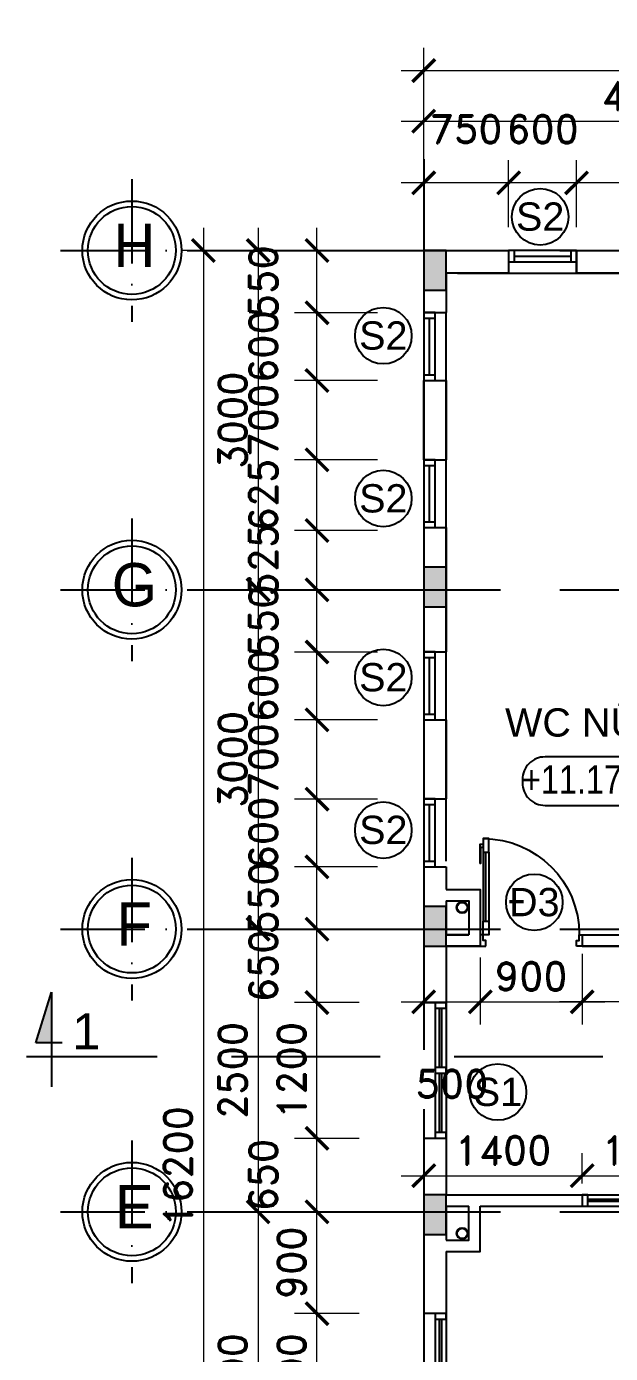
# Model space of a CAD drawing. Header units: inches. Extents: x 452443 to 881249, y 975131 to 1198310.
# Drawn here: x 733629 to 738788, y 1088184 to 1099916 of the extents above; entities that cross this region are included whole.
import ezdxf
from ezdxf.enums import TextEntityAlignment as Align

# ---------------------------------------------------------------- set-up
doc = ezdxf.new("R2010")
doc.units = ezdxf.units.IN
doc.header["$LTSCALE"] = 3.5
doc.header["$MEASUREMENT"] = 0
for name, pattern in [('ACAD_ISO10W100', [18, 12, -3, 0, -3]), ('CENTER', [2, 1.25, -0.25, 0.25, -0.25]), ('HIDDEN', [0.375, 0.25, -0.125])]:
    doc.linetypes.add(name, pattern=pattern)
for name, color, linetype in [('cot', 1, 'Continuous'), ('CUA', 4, 'Continuous'), ('DOOR-84', 84, 'Continuous'), ('hatch', 4, 'Continuous'), ('hatch vl', 4, 'Continuous'), ('HATCH47', 47, 'Continuous'), ('kich thuoc', 3, 'Continuous'), ('Net thay', 140, 'Continuous'), ('Netcat', 5, 'Continuous'), ('Netthay_126', 126, 'Continuous'), ('NOI THAT', 42, 'Continuous'), ('phong', 2, 'Continuous'), ('text', 3, 'Continuous'), ('TEXT2', 7, 'Continuous'), ('thuocdo', 3, 'Continuous'), ('Truc', 252, 'Continuous'), ('VISIONABLE-LINE126', 126, 'Continuous')]:
    doc.layers.add(name, color=color, linetype=linetype)
doc.styles.add('chu 1', font='VHELVEN0.TTF')
doc.styles.add('romand', font='romand.shx')
doc.styles.add('STYLE5', font='VAVON_.TTF')
doc.styles.add('THONG', font='VHELVCN0.TTF', dxfattribs={"height": 250})
doc.styles.add('VNI-HELVE', font='VHELVEN0.TTF')
doc.dimstyles.new('TL100', dxfattribs={"dimscale": 100, "dimtxt": 2.5, "dimasz": 2, "dimexe": 2, "dimexo": 1, "dimgap": 1, "dimtad": 1, "dimdec": 0, "dimzin": 0, "dimdsep": 46, "dimtxsty": 'romand', "dimblk": 'ARCHTICK', "dimcen": 2, "dimdle": 2, "dimclrd": 256, "dimclre": 256, "dimclrt": 7, "dimadec": 0, "dimazin": 0, "dimtfac": 0.004, "dimtdec": 0, "dimtmove": 2, "dimatfit": 3, "dimfxl": 1, "dimtolj": 1, "dimtzin": 0, "dimlwd": 20, "dimlwe": 20, "dimarcsym": 1})

# ---------------------------------------------------------------- blocks, each defined once
blk = doc.blocks.new('CS-1200')
for p, q in [((0, 100), (1200, 100)), ((0, 0), (1200, 0)), ((575, 60), (50, 60)), ((575, 40), (50, 40)), ((1150, 60), (625, 60)), ((1150, 40), (625, 40))]:
    blk.add_line(p, q)
at = {"ltscale": 5}
for points in [[(0, 0), (50, 0), (50, 100), (0, 100)], [(575, 0), (625, 0), (625, 100), (575, 100)], [(1150, 0), (1200, 0), (1200, 100), (1150, 100)]]:
    blk.add_lwpolyline(points, close=True, dxfattribs=at)
blk = doc.blocks.new('CD900')
for p, q in [((830, 75), (220, 75)), ((220, 50), (830, 50)), ((899, 25), (871, 25))]:
    blk.add_line(p, q)
for points in [[(0, 850), (50, 850), (50, 875), (100, 875), (100, 900), (0, 900)], [(0, 50), (50, 50), (50, 25), (100, 25), (100, 0), (0, 0)]]:
    blk.add_lwpolyline(points, close=True)
for points in [[(220, 25), (220, 75), (100, 75), (100, 25), (220, 25)], [(853, 25), (220, 25)], [(899, 25), (899, -3), (730, -3)], [(871, 25), (871, 2), (730, 2), (730, -3)], [(830, 25), (830, 75), (950, 75), (950, 25), (830, 25)]]:
    blk.add_lwpolyline(points)
at = {"layer": 'hatch'}
blk.add_arc((100, 25), 850, 0, 90, dxfattribs=at)
blk = doc.blocks.new('truc tron')
at = {"layer": 'DOOR-84', "linetype": 'ACAD_ISO10W100', "ltscale": 20}
for p, q in [((0, -710), (0, 710)), ((710, 0), (-710, 0))]:
    blk.add_line(p, q, dxfattribs=at)
at = {"layer": 'DOOR-84', "linetype": 'Continuous'}
blk.add_circle((0, 0), 492, dxfattribs=at)
at = {"layer": 'NOI THAT', "linetype": 'Continuous'}
blk.add_circle((0, 0), 437, dxfattribs=at)
blk = doc.blocks.new('dc')
at = {"layer": 'Netcat'}
blk.add_hatch(color=256, dxfattribs=at).paths.add_polyline_path([(828, 672), (828, 147), (989, 147)])
for p, q in [((828, 672), (828, -310)), ((989, 147), (828, 672)), ((717, 147), (989, 147)), ((0, 0), (1087, 0))]:
    blk.add_line(p, q, dxfattribs=at)
at = {"style": 'VNI-HELVE', "flags": 4}
blk.add_attdef('E', text='', height=375, dxfattribs=at).set_placement((482, 272), align=Align.MIDDLE_CENTER)
blk = doc.blocks.new('_ArchTick')
at = {"color": 0, "linetype": 'ByBlock', "const_width": 0.15}
blk.add_lwpolyline([(-0.5, -0.5), (0.5, 0.5)], dxfattribs=at)
blk = doc.blocks.new('*D2984')
at = {"layer": 'DEFPOINTS', "color": 0}
for p in [(736553, 1097936), (735675, 1094936), (736553, 1094936)]:
    blk.add_point(p, dxfattribs=at)
at = {"layer": 'thuocdo', "lineweight": 20}
for p, q in [((735675, 1098136), (735675, 1094736)), ((736453, 1097936), (735475, 1097936)), ((736453, 1094936), (735475, 1094936))]:
    blk.add_line(p, q, dxfattribs=at)
at = {"layer": 'thuocdo', "lineweight": 20, "xscale": 200, "yscale": 200, "zscale": 200}
for p, rotation in [((735675, 1097936), 90), ((735675, 1094936), 270)]:
    blk.add_blockref('_ArchTick', p, dxfattribs=dict(at, rotation=rotation))
at = {"layer": 'thuocdo', "color": 7, "insert": (735450, 1096436), "char_height": 250, "attachment_point": 5, "rotation": 90, "style": 'romand'}
blk.add_mtext('\\A1;3000', dxfattribs=at)
blk = doc.blocks.new('*D2985')
at = {"layer": 'DEFPOINTS', "color": 0}
for p in [(736553, 1094936), (735675, 1091936), (735980, 1091936)]:
    blk.add_point(p, dxfattribs=at)
at = {"layer": 'thuocdo', "lineweight": 20}
for p, q in [((735675, 1095136), (735675, 1091736)), ((736453, 1094936), (735475, 1094936)), ((735880, 1091936), (735475, 1091936))]:
    blk.add_line(p, q, dxfattribs=at)
at = {"layer": 'thuocdo', "lineweight": 20, "xscale": 200, "yscale": 200, "zscale": 200}
for p, rotation in [((735675, 1094936), 90), ((735675, 1091936), 270)]:
    blk.add_blockref('_ArchTick', p, dxfattribs=dict(at, rotation=rotation))
at = {"layer": 'thuocdo', "color": 7, "insert": (735450, 1093436), "char_height": 250, "attachment_point": 5, "rotation": 90, "style": 'romand'}
blk.add_mtext('\\A1;3000', dxfattribs=at)
blk = doc.blocks.new('*D2986')
at = {"layer": 'DEFPOINTS', "color": 0}
for p in [(735980, 1091936), (735675, 1089436), (735980, 1089436)]:
    blk.add_point(p, dxfattribs=at)
at = {"layer": 'thuocdo', "lineweight": 20}
for p, q in [((735675, 1092136), (735675, 1089236)), ((735880, 1091936), (735475, 1091936)), ((735880, 1089436), (735475, 1089436))]:
    blk.add_line(p, q, dxfattribs=at)
at = {"layer": 'thuocdo', "lineweight": 20, "xscale": 200, "yscale": 200, "zscale": 200}
for p, rotation in [((735675, 1091936), 90), ((735675, 1089436), 270)]:
    blk.add_blockref('_ArchTick', p, dxfattribs=dict(at, rotation=rotation))
at = {"layer": 'thuocdo', "color": 7, "insert": (735450, 1090686), "char_height": 250, "attachment_point": 5, "rotation": 90, "style": 'romand'}
blk.add_mtext('\\A1;2500', dxfattribs=at)
blk = doc.blocks.new('*D2987')
at = {"layer": 'DEFPOINTS', "color": 0}
for p in [(735980, 1089436), (735675, 1086436), (736620, 1086436)]:
    blk.add_point(p, dxfattribs=at)
at = {"layer": 'thuocdo', "lineweight": 20}
for p, q in [((735675, 1089636), (735675, 1086236)), ((735880, 1089436), (735475, 1089436)), ((736520, 1086436), (735475, 1086436))]:
    blk.add_line(p, q, dxfattribs=at)
at = {"layer": 'thuocdo', "lineweight": 20, "xscale": 200, "yscale": 200, "zscale": 200}
for p, rotation in [((735675, 1089436), 90), ((735675, 1086436), 270)]:
    blk.add_blockref('_ArchTick', p, dxfattribs=dict(at, rotation=rotation))
at = {"layer": 'thuocdo', "color": 7, "insert": (735450, 1087936), "char_height": 250, "attachment_point": 5, "rotation": 90, "style": 'romand'}
blk.add_mtext('\\A1;3000', dxfattribs=at)
blk = doc.blocks.new('*D2990')
at = {"layer": 'DEFPOINTS', "color": 0}
for p in [(736988, 1097936), (735191, 1081736), (748788, 1081736)]:
    blk.add_point(p, dxfattribs=at)
at = {"layer": 'thuocdo', "lineweight": 20}
for p, q in [((735191, 1098136), (735191, 1081536)), ((736888, 1097936), (734991, 1097936)), ((748688, 1081736), (734991, 1081736))]:
    blk.add_line(p, q, dxfattribs=at)
at = {"layer": 'thuocdo', "lineweight": 20, "xscale": 200, "yscale": 200, "zscale": 200}
for p, rotation in [((735191, 1097936), 90), ((735191, 1081736), 270)]:
    blk.add_blockref('_ArchTick', p, dxfattribs=dict(at, rotation=rotation))
at = {"layer": 'thuocdo', "color": 7, "insert": (734966, 1089836), "char_height": 250, "attachment_point": 5, "rotation": 90, "style": 'romand'}
blk.add_mtext('\\A1;16200', dxfattribs=at)
blk = doc.blocks.new('*D2992')
at = {"layer": 'DEFPOINTS', "color": 0}
for p in [(765638, 1099527), (737138, 1098380), (765638, 1098380)]:
    blk.add_point(p, dxfattribs=at)
at = {"layer": 'thuocdo', "lineweight": 20}
for p, q in [((737138, 1098480), (737138, 1099727)), ((765638, 1098480), (765638, 1099727)), ((736938, 1099527), (765838, 1099527))]:
    blk.add_line(p, q, dxfattribs=at)
at = {"layer": 'thuocdo', "lineweight": 20, "xscale": 200, "yscale": 200, "zscale": 200, "rotation": 180}
blk.add_blockref('_ArchTick', (737138, 1099527), dxfattribs=at)
at = {"layer": 'thuocdo', "lineweight": 20, "xscale": 200, "yscale": 200, "zscale": 200}
blk.add_blockref('_ArchTick', (765638, 1099527), dxfattribs=at)
at = {"layer": 'thuocdo', "color": 7, "insert": (751388, 1099752), "char_height": 250, "attachment_point": 5, "style": 'romand'}
blk.add_mtext('\\A1;28500', dxfattribs=at)
blk = doc.blocks.new('*D2993')
at = {"layer": 'DEFPOINTS', "color": 0}
for p in [(741138, 1099080), (737138, 1097827), (741138, 1097827)]:
    blk.add_point(p, dxfattribs=at)
at = {"layer": 'thuocdo', "lineweight": 20}
for p, q in [((737138, 1097927), (737138, 1099280)), ((741138, 1097927), (741138, 1099280)), ((736938, 1099080), (741338, 1099080))]:
    blk.add_line(p, q, dxfattribs=at)
at = {"layer": 'thuocdo', "lineweight": 20, "xscale": 200, "yscale": 200, "zscale": 200, "rotation": 180}
blk.add_blockref('_ArchTick', (737138, 1099080), dxfattribs=at)
at = {"layer": 'thuocdo', "lineweight": 20, "xscale": 200, "yscale": 200, "zscale": 200}
blk.add_blockref('_ArchTick', (741138, 1099080), dxfattribs=at)
at = {"layer": 'thuocdo', "color": 7, "insert": (739138, 1099305), "char_height": 250, "attachment_point": 5, "style": 'romand'}
blk.add_mtext('\\A1;4000', dxfattribs=at)
blk = doc.blocks.new('*D3035')
at = {"layer": 'DEFPOINTS', "color": 0}
for p in [(736195, 1088536), (736667, 1088536), (736717, 1087336)]:
    blk.add_point(p, dxfattribs=at)
at = {"layer": 'thuocdo', "lineweight": 20}
for p, q in [((736195, 1087136), (736195, 1088736)), ((736567, 1088536), (735995, 1088536)), ((736617, 1087336), (735995, 1087336))]:
    blk.add_line(p, q, dxfattribs=at)
at = {"layer": 'thuocdo', "lineweight": 20, "xscale": 200, "yscale": 200, "zscale": 200}
for p, rotation in [((736195, 1088536), 90), ((736195, 1087336), 270)]:
    blk.add_blockref('_ArchTick', p, dxfattribs=dict(at, rotation=rotation))
at = {"layer": 'thuocdo', "color": 7, "insert": (735970, 1087936), "char_height": 250, "attachment_point": 5, "rotation": 90, "style": 'romand'}
blk.add_mtext('\\A1;1200', dxfattribs=at)
blk = doc.blocks.new('*D3036')
at = {"layer": 'DEFPOINTS', "color": 0}
for p in [(736195, 1089436), (736667, 1089436), (736667, 1088536)]:
    blk.add_point(p, dxfattribs=at)
at = {"layer": 'thuocdo', "lineweight": 20}
for p, q in [((736195, 1088336), (736195, 1089636)), ((736567, 1089436), (735995, 1089436)), ((736567, 1088536), (735995, 1088536))]:
    blk.add_line(p, q, dxfattribs=at)
at = {"layer": 'thuocdo', "lineweight": 20, "xscale": 200, "yscale": 200, "zscale": 200}
for p, rotation in [((736195, 1089436), 90), ((736195, 1088536), 270)]:
    blk.add_blockref('_ArchTick', p, dxfattribs=dict(at, rotation=rotation))
at = {"layer": 'thuocdo', "color": 7, "insert": (735970, 1088986), "char_height": 250, "attachment_point": 5, "rotation": 90, "style": 'romand'}
blk.add_mtext('\\A1;900', dxfattribs=at)
blk = doc.blocks.new('*D3037')
at = {"layer": 'DEFPOINTS', "color": 0}
for p in [(736195, 1090086), (736667, 1090086), (736667, 1089436)]:
    blk.add_point(p, dxfattribs=at)
at = {"layer": 'thuocdo', "lineweight": 20}
for p, q in [((736195, 1089236), (736195, 1090286)), ((736567, 1090086), (735995, 1090086)), ((736567, 1089436), (735995, 1089436))]:
    blk.add_line(p, q, dxfattribs=at)
at = {"layer": 'thuocdo', "lineweight": 20, "xscale": 200, "yscale": 200, "zscale": 200}
for p, rotation in [((736195, 1090086), 90), ((736195, 1089436), 270)]:
    blk.add_blockref('_ArchTick', p, dxfattribs=dict(at, rotation=rotation))
at = {"layer": 'thuocdo', "color": 7, "insert": (735720, 1089761), "char_height": 250, "attachment_point": 5, "rotation": 90, "style": 'romand'}
blk.add_mtext('\\A1;650', dxfattribs=at)
blk = doc.blocks.new('*D3038')
at = {"layer": 'DEFPOINTS', "color": 0}
for p in [(736195, 1091286), (736667, 1091286), (736667, 1090086)]:
    blk.add_point(p, dxfattribs=at)
at = {"layer": 'thuocdo', "lineweight": 20}
for p, q in [((736195, 1089886), (736195, 1091486)), ((736567, 1091286), (735995, 1091286)), ((736567, 1090086), (735995, 1090086))]:
    blk.add_line(p, q, dxfattribs=at)
at = {"layer": 'thuocdo', "lineweight": 20, "xscale": 200, "yscale": 200, "zscale": 200}
for p, rotation in [((736195, 1091286), 90), ((736195, 1090086), 270)]:
    blk.add_blockref('_ArchTick', p, dxfattribs=dict(at, rotation=rotation))
at = {"layer": 'thuocdo', "color": 7, "insert": (735970, 1090686), "char_height": 250, "attachment_point": 5, "rotation": 90, "style": 'romand'}
blk.add_mtext('\\A1;1200', dxfattribs=at)
blk = doc.blocks.new('*D3039')
at = {"layer": 'DEFPOINTS', "color": 0}
for p in [(736195, 1091936), (736594, 1091936), (736667, 1091286)]:
    blk.add_point(p, dxfattribs=at)
at = {"layer": 'thuocdo', "lineweight": 20}
for p, q in [((736195, 1091086), (736195, 1092136)), ((736494, 1091936), (735995, 1091936)), ((736567, 1091286), (735995, 1091286))]:
    blk.add_line(p, q, dxfattribs=at)
at = {"layer": 'thuocdo', "lineweight": 20, "xscale": 200, "yscale": 200, "zscale": 200}
for p, rotation in [((736195, 1091936), 90), ((736195, 1091286), 270)]:
    blk.add_blockref('_ArchTick', p, dxfattribs=dict(at, rotation=rotation))
at = {"layer": 'thuocdo', "color": 7, "insert": (735720, 1091611), "char_height": 250, "attachment_point": 5, "rotation": 90, "style": 'romand'}
blk.add_mtext('\\A1;650', dxfattribs=at)
blk = doc.blocks.new('*D3065')
at = {"layer": 'DEFPOINTS', "color": 0}
for p in [(738538, 1089756), (737138, 1089670), (738538, 1089586)]:
    blk.add_point(p, dxfattribs=at)
at = {"layer": 'thuocdo', "lineweight": 20}
for p, q in [((737138, 1089770), (737138, 1089956)), ((738538, 1089686), (738538, 1089956)), ((736938, 1089756), (738738, 1089756))]:
    blk.add_line(p, q, dxfattribs=at)
at = {"layer": 'thuocdo', "lineweight": 20, "xscale": 200, "yscale": 200, "zscale": 200, "rotation": 180}
blk.add_blockref('_ArchTick', (737138, 1089756), dxfattribs=at)
at = {"layer": 'thuocdo', "lineweight": 20, "xscale": 200, "yscale": 200, "zscale": 200}
blk.add_blockref('_ArchTick', (738538, 1089756), dxfattribs=at)
at = {"layer": 'thuocdo', "color": 7, "insert": (737838, 1089981), "char_height": 250, "attachment_point": 5, "style": 'romand'}
blk.add_mtext('\\A1;1400', dxfattribs=at)
blk = doc.blocks.new('*D3066')
at = {"layer": 'DEFPOINTS', "color": 0}
for p in [(739738, 1089756), (738538, 1089586), (739738, 1089586)]:
    blk.add_point(p, dxfattribs=at)
at = {"layer": 'thuocdo', "lineweight": 20}
for p, q in [((738538, 1089686), (738538, 1089956)), ((739738, 1089686), (739738, 1089956)), ((738338, 1089756), (739938, 1089756))]:
    blk.add_line(p, q, dxfattribs=at)
at = {"layer": 'thuocdo', "lineweight": 20, "xscale": 200, "yscale": 200, "zscale": 200, "rotation": 180}
blk.add_blockref('_ArchTick', (738538, 1089756), dxfattribs=at)
at = {"layer": 'thuocdo', "lineweight": 20, "xscale": 200, "yscale": 200, "zscale": 200}
blk.add_blockref('_ArchTick', (739738, 1089756), dxfattribs=at)
at = {"layer": 'thuocdo', "color": 7, "insert": (739138, 1089981), "char_height": 250, "attachment_point": 5, "style": 'romand'}
blk.add_mtext('\\A1;1200', dxfattribs=at)
blk = doc.blocks.new('*D3092')
at = {"layer": 'DEFPOINTS', "color": 0}
for p in [(738538, 1091786), (741138, 1091740), (738538, 1091293)]:
    blk.add_point(p, dxfattribs=at)
at = {"layer": 'thuocdo', "linetype": 'Continuous', "lineweight": 20}
for p, q in [((738538, 1091686), (738538, 1091093)), ((741138, 1091640), (741138, 1091093)), ((741338, 1091293), (738338, 1091293))]:
    blk.add_line(p, q, dxfattribs=at)
at = {"layer": 'thuocdo', "lineweight": 20, "xscale": 200, "yscale": 200, "zscale": 200, "rotation": 180}
blk.add_blockref('_ArchTick', (738538, 1091293), dxfattribs=at)
at = {"layer": 'thuocdo', "lineweight": 20, "xscale": 200, "yscale": 200, "zscale": 200}
blk.add_blockref('_ArchTick', (741138, 1091293), dxfattribs=at)
at = {"layer": 'thuocdo', "color": 7, "insert": (739838, 1091518), "char_height": 250, "attachment_point": 5, "style": 'romand'}
blk.add_mtext('\\A1;2600', dxfattribs=at)
blk = doc.blocks.new('CAODO2')
at = {"layer": 'Net thay', "ltscale": 3}
blk.add_lwpolyline([(0, 0), (701, 0, 0.414214), (901, 200), (901, 229, 0.414214), (701, 429), (0, 429, 0.414214), (-200, 229), (-200, 200, 0.414214)], format="xyb", close=True, dxfattribs=at)
at = {"style": 'THONG', "flags": 4}
blk.add_attdef('%%P0.000', (-115, 111, 803), '', height=250, dxfattribs=at)
blk = doc.blocks.new('*D2945')
at = {"layer": 'DEFPOINTS', "color": 0}
for p in [(738488, 1098534), (738488, 1098043), (741138, 1098043)]:
    blk.add_point(p, dxfattribs=at)
at = {"layer": 'thuocdo', "linetype": 'Continuous', "lineweight": 20}
for p, q in [((738488, 1098143), (738488, 1098734)), ((741138, 1098143), (741138, 1098734))]:
    blk.add_line(p, q, dxfattribs=at)
at = {"layer": 'thuocdo', "lineweight": 20}
blk.add_line((741338, 1098534), (738288, 1098534), dxfattribs=at)
at = {"layer": 'thuocdo', "lineweight": 20, "xscale": 200, "yscale": 200, "zscale": 200, "rotation": 180}
blk.add_blockref('_ArchTick', (738488, 1098534), dxfattribs=at)
at = {"layer": 'thuocdo', "lineweight": 20, "xscale": 200, "yscale": 200, "zscale": 200}
blk.add_blockref('_ArchTick', (741138, 1098534), dxfattribs=at)
at = {"layer": 'thuocdo', "color": 7, "insert": (739813, 1098759), "char_height": 250, "attachment_point": 5, "style": 'romand'}
blk.add_mtext('\\A1;2650', dxfattribs=at)
blk = doc.blocks.new('*D2946')
at = {"layer": 'DEFPOINTS', "color": 0}
for p in [(737888, 1098534), (737888, 1098043), (738488, 1098043)]:
    blk.add_point(p, dxfattribs=at)
at = {"layer": 'thuocdo', "linetype": 'Continuous', "lineweight": 20}
for p, q in [((737888, 1098143), (737888, 1098734)), ((738488, 1098143), (738488, 1098734))]:
    blk.add_line(p, q, dxfattribs=at)
at = {"layer": 'thuocdo', "lineweight": 20}
blk.add_line((738688, 1098534), (737688, 1098534), dxfattribs=at)
at = {"layer": 'thuocdo', "lineweight": 20, "xscale": 200, "yscale": 200, "zscale": 200, "rotation": 180}
blk.add_blockref('_ArchTick', (737888, 1098534), dxfattribs=at)
at = {"layer": 'thuocdo', "lineweight": 20, "xscale": 200, "yscale": 200, "zscale": 200}
blk.add_blockref('_ArchTick', (738488, 1098534), dxfattribs=at)
at = {"layer": 'thuocdo', "color": 7, "insert": (738188, 1099009), "char_height": 250, "attachment_point": 5, "style": 'romand'}
blk.add_mtext('\\A1;600', dxfattribs=at)
blk = doc.blocks.new('*D2947')
at = {"layer": 'DEFPOINTS', "color": 0}
for p in [(737138, 1098534), (737138, 1098043), (737888, 1098043)]:
    blk.add_point(p, dxfattribs=at)
at = {"layer": 'thuocdo', "linetype": 'Continuous', "lineweight": 20}
for p, q in [((737138, 1098143), (737138, 1098734)), ((737888, 1098143), (737888, 1098734))]:
    blk.add_line(p, q, dxfattribs=at)
at = {"layer": 'thuocdo', "lineweight": 20}
blk.add_line((738088, 1098534), (736938, 1098534), dxfattribs=at)
at = {"layer": 'thuocdo', "lineweight": 20, "xscale": 200, "yscale": 200, "zscale": 200, "rotation": 180}
blk.add_blockref('_ArchTick', (737138, 1098534), dxfattribs=at)
at = {"layer": 'thuocdo', "lineweight": 20, "xscale": 200, "yscale": 200, "zscale": 200}
blk.add_blockref('_ArchTick', (737888, 1098534), dxfattribs=at)
at = {"layer": 'thuocdo', "color": 7, "insert": (737513, 1099009), "char_height": 250, "attachment_point": 5, "style": 'romand'}
blk.add_mtext('\\A1;750', dxfattribs=at)
blk = doc.blocks.new('*D2949')
at = {"layer": 'DEFPOINTS', "color": 0}
for p in [(736195, 1092486), (736829, 1092486), (736829, 1091936)]:
    blk.add_point(p, dxfattribs=at)
at = {"layer": 'thuocdo', "lineweight": 20}
blk.add_line((736195, 1091736), (736195, 1092686), dxfattribs=at)
at = {"layer": 'thuocdo', "linetype": 'Continuous', "lineweight": 20}
for p, q in [((736729, 1092486), (735995, 1092486)), ((736729, 1091936), (735995, 1091936))]:
    blk.add_line(p, q, dxfattribs=at)
at = {"layer": 'thuocdo', "lineweight": 20, "xscale": 200, "yscale": 200, "zscale": 200}
for p, rotation in [((736195, 1092486), 90), ((736195, 1091936), 270)]:
    blk.add_blockref('_ArchTick', p, dxfattribs=dict(at, rotation=rotation))
at = {"layer": 'thuocdo', "color": 7, "insert": (735720, 1092211), "char_height": 250, "attachment_point": 5, "rotation": 90, "style": 'romand'}
blk.add_mtext('\\A1;550', dxfattribs=at)
blk = doc.blocks.new('*D2950')
at = {"layer": 'DEFPOINTS', "color": 0}
for p in [(736195, 1093086), (736829, 1093086), (736829, 1092486)]:
    blk.add_point(p, dxfattribs=at)
at = {"layer": 'thuocdo', "lineweight": 20}
blk.add_line((736195, 1092286), (736195, 1093286), dxfattribs=at)
at = {"layer": 'thuocdo', "linetype": 'Continuous', "lineweight": 20}
for p, q in [((736729, 1093086), (735995, 1093086)), ((736729, 1092486), (735995, 1092486))]:
    blk.add_line(p, q, dxfattribs=at)
at = {"layer": 'thuocdo', "lineweight": 20, "xscale": 200, "yscale": 200, "zscale": 200}
for p, rotation in [((736195, 1093086), 90), ((736195, 1092486), 270)]:
    blk.add_blockref('_ArchTick', p, dxfattribs=dict(at, rotation=rotation))
at = {"layer": 'thuocdo', "color": 7, "insert": (735720, 1092786), "char_height": 250, "attachment_point": 5, "rotation": 90, "style": 'romand'}
blk.add_mtext('\\A1;600', dxfattribs=at)
blk = doc.blocks.new('*D2951')
at = {"layer": 'DEFPOINTS', "color": 0}
for p in [(736195, 1093786), (736829, 1093786), (736829, 1093086)]:
    blk.add_point(p, dxfattribs=at)
at = {"layer": 'thuocdo', "lineweight": 20}
blk.add_line((736195, 1092886), (736195, 1093986), dxfattribs=at)
at = {"layer": 'thuocdo', "linetype": 'Continuous', "lineweight": 20}
for p, q in [((736729, 1093786), (735995, 1093786)), ((736729, 1093086), (735995, 1093086))]:
    blk.add_line(p, q, dxfattribs=at)
at = {"layer": 'thuocdo', "lineweight": 20, "xscale": 200, "yscale": 200, "zscale": 200}
for p, rotation in [((736195, 1093786), 90), ((736195, 1093086), 270)]:
    blk.add_blockref('_ArchTick', p, dxfattribs=dict(at, rotation=rotation))
at = {"layer": 'thuocdo', "color": 7, "insert": (735720, 1093436), "char_height": 250, "attachment_point": 5, "rotation": 90, "style": 'romand'}
blk.add_mtext('\\A1;700', dxfattribs=at)
blk = doc.blocks.new('*D2952')
at = {"layer": 'DEFPOINTS', "color": 0}
for p in [(736195, 1094386), (736829, 1094386), (736829, 1093786)]:
    blk.add_point(p, dxfattribs=at)
at = {"layer": 'thuocdo', "lineweight": 20}
blk.add_line((736195, 1093586), (736195, 1094586), dxfattribs=at)
at = {"layer": 'thuocdo', "linetype": 'Continuous', "lineweight": 20}
for p, q in [((736729, 1094386), (735995, 1094386)), ((736729, 1093786), (735995, 1093786))]:
    blk.add_line(p, q, dxfattribs=at)
at = {"layer": 'thuocdo', "lineweight": 20, "xscale": 200, "yscale": 200, "zscale": 200}
for p, rotation in [((736195, 1094386), 90), ((736195, 1093786), 270)]:
    blk.add_blockref('_ArchTick', p, dxfattribs=dict(at, rotation=rotation))
at = {"layer": 'thuocdo', "color": 7, "insert": (735720, 1094086), "char_height": 250, "attachment_point": 5, "rotation": 90, "style": 'romand'}
blk.add_mtext('\\A1;600', dxfattribs=at)
blk = doc.blocks.new('*D2953')
at = {"layer": 'DEFPOINTS', "color": 0}
for p in [(736195, 1094936), (736829, 1094936), (736829, 1094386)]:
    blk.add_point(p, dxfattribs=at)
at = {"layer": 'thuocdo', "lineweight": 20}
blk.add_line((736195, 1094186), (736195, 1095136), dxfattribs=at)
at = {"layer": 'thuocdo', "linetype": 'Continuous', "lineweight": 20}
for p, q in [((736729, 1094936), (735995, 1094936)), ((736729, 1094386), (735995, 1094386))]:
    blk.add_line(p, q, dxfattribs=at)
at = {"layer": 'thuocdo', "lineweight": 20, "xscale": 200, "yscale": 200, "zscale": 200}
for p, rotation in [((736195, 1094936), 90), ((736195, 1094386), 270)]:
    blk.add_blockref('_ArchTick', p, dxfattribs=dict(at, rotation=rotation))
at = {"layer": 'thuocdo', "color": 7, "insert": (735720, 1094661), "char_height": 250, "attachment_point": 5, "rotation": 90, "style": 'romand'}
blk.add_mtext('\\A1;550', dxfattribs=at)
blk = doc.blocks.new('*D2954')
at = {"layer": 'DEFPOINTS', "color": 0}
for p in [(736195, 1095461), (736829, 1095461), (736829, 1094936)]:
    blk.add_point(p, dxfattribs=at)
at = {"layer": 'thuocdo', "lineweight": 20}
blk.add_line((736195, 1094736), (736195, 1095661), dxfattribs=at)
at = {"layer": 'thuocdo', "linetype": 'Continuous', "lineweight": 20}
for p, q in [((736729, 1095461), (735995, 1095461)), ((736729, 1094936), (735995, 1094936))]:
    blk.add_line(p, q, dxfattribs=at)
at = {"layer": 'thuocdo', "lineweight": 20, "xscale": 200, "yscale": 200, "zscale": 200}
for p, rotation in [((736195, 1095461), 90), ((736195, 1094936), 270)]:
    blk.add_blockref('_ArchTick', p, dxfattribs=dict(at, rotation=rotation))
at = {"layer": 'thuocdo', "color": 7, "insert": (735720, 1095199), "char_height": 250, "attachment_point": 5, "rotation": 90, "style": 'romand'}
blk.add_mtext('\\A1;525', dxfattribs=at)
blk = doc.blocks.new('*D2955')
at = {"layer": 'DEFPOINTS', "color": 0}
for p in [(736195, 1096086), (736829, 1096086), (736829, 1095461)]:
    blk.add_point(p, dxfattribs=at)
at = {"layer": 'thuocdo', "lineweight": 20}
blk.add_line((736195, 1095261), (736195, 1096286), dxfattribs=at)
at = {"layer": 'thuocdo', "linetype": 'Continuous', "lineweight": 20}
for p, q in [((736729, 1096086), (735995, 1096086)), ((736729, 1095461), (735995, 1095461))]:
    blk.add_line(p, q, dxfattribs=at)
at = {"layer": 'thuocdo', "lineweight": 20, "xscale": 200, "yscale": 200, "zscale": 200}
for p, rotation in [((736195, 1096086), 90), ((736195, 1095461), 270)]:
    blk.add_blockref('_ArchTick', p, dxfattribs=dict(at, rotation=rotation))
at = {"layer": 'thuocdo', "color": 7, "insert": (735720, 1095774), "char_height": 250, "attachment_point": 5, "rotation": 90, "style": 'romand'}
blk.add_mtext('\\A1;625', dxfattribs=at)
blk = doc.blocks.new('*D2956')
at = {"layer": 'DEFPOINTS', "color": 0}
for p in [(736195, 1097386), (736829, 1097386), (736829, 1096786)]:
    blk.add_point(p, dxfattribs=at)
at = {"layer": 'thuocdo', "lineweight": 20}
blk.add_line((736195, 1096586), (736195, 1097586), dxfattribs=at)
at = {"layer": 'thuocdo', "linetype": 'Continuous', "lineweight": 20}
for p, q in [((736729, 1097386), (735995, 1097386)), ((736729, 1096786), (735995, 1096786))]:
    blk.add_line(p, q, dxfattribs=at)
at = {"layer": 'thuocdo', "lineweight": 20, "xscale": 200, "yscale": 200, "zscale": 200}
for p, rotation in [((736195, 1097386), 90), ((736195, 1096786), 270)]:
    blk.add_blockref('_ArchTick', p, dxfattribs=dict(at, rotation=rotation))
at = {"layer": 'thuocdo', "color": 7, "insert": (735720, 1097086), "char_height": 250, "attachment_point": 5, "rotation": 90, "style": 'romand'}
blk.add_mtext('\\A1;600', dxfattribs=at)
blk = doc.blocks.new('*D2957')
at = {"layer": 'DEFPOINTS', "color": 0}
for p in [(736195, 1097936), (736829, 1097936), (736829, 1097386)]:
    blk.add_point(p, dxfattribs=at)
at = {"layer": 'thuocdo', "lineweight": 20}
blk.add_line((736195, 1097186), (736195, 1098136), dxfattribs=at)
at = {"layer": 'thuocdo', "linetype": 'Continuous', "lineweight": 20}
for p, q in [((736729, 1097936), (735995, 1097936)), ((736729, 1097386), (735995, 1097386))]:
    blk.add_line(p, q, dxfattribs=at)
at = {"layer": 'thuocdo', "lineweight": 20, "xscale": 200, "yscale": 200, "zscale": 200}
for p, rotation in [((736195, 1097936), 90), ((736195, 1097386), 270)]:
    blk.add_blockref('_ArchTick', p, dxfattribs=dict(at, rotation=rotation))
at = {"layer": 'thuocdo', "color": 7, "insert": (735720, 1097661), "char_height": 250, "attachment_point": 5, "rotation": 90, "style": 'romand'}
blk.add_mtext('\\A1;550', dxfattribs=at)
blk = doc.blocks.new('*D2958')
at = {"layer": 'DEFPOINTS', "color": 0}
for p in [(736195, 1096786), (736195, 1096786), (736829, 1096086)]:
    blk.add_point(p, dxfattribs=at)
at = {"layer": 'thuocdo', "lineweight": 20}
blk.add_line((736195, 1095886), (736195, 1096986), dxfattribs=at)
at = {"layer": 'thuocdo', "linetype": 'Continuous', "lineweight": 20}
for p, q in [((736095, 1096786), (735995, 1096786)), ((736729, 1096086), (735995, 1096086))]:
    blk.add_line(p, q, dxfattribs=at)
at = {"layer": 'thuocdo', "lineweight": 20, "xscale": 200, "yscale": 200, "zscale": 200}
for p, rotation in [((736195, 1096786), 90), ((736195, 1096086), 270)]:
    blk.add_blockref('_ArchTick', p, dxfattribs=dict(at, rotation=rotation))
at = {"layer": 'thuocdo', "color": 7, "insert": (735720, 1096436), "char_height": 250, "attachment_point": 5, "rotation": 90, "style": 'romand'}
blk.add_mtext('\\A1;700', dxfattribs=at)
blk = doc.blocks.new('*D2970')
at = {"layer": 'DEFPOINTS', "color": 0}
for p in [(737638, 1091786), (737138, 1091566), (737638, 1091293)]:
    blk.add_point(p, dxfattribs=at)
at = {"layer": 'thuocdo', "linetype": 'Continuous', "lineweight": 20}
for p, q in [((737638, 1091686), (737638, 1091093)), ((737138, 1091466), (737138, 1091093)), ((736938, 1091293), (737838, 1091293))]:
    blk.add_line(p, q, dxfattribs=at)
at = {"layer": 'thuocdo', "lineweight": 20, "xscale": 200, "yscale": 200, "zscale": 200, "rotation": 180}
blk.add_blockref('_ArchTick', (737138, 1091293), dxfattribs=at)
at = {"layer": 'thuocdo', "lineweight": 20, "xscale": 200, "yscale": 200, "zscale": 200}
blk.add_blockref('_ArchTick', (737638, 1091293), dxfattribs=at)
at = {"layer": 'thuocdo', "color": 7, "insert": (737388, 1090568), "char_height": 250, "attachment_point": 5, "style": 'romand'}
blk.add_mtext('\\A1;500', dxfattribs=at)
blk = doc.blocks.new('*D2971')
at = {"layer": 'DEFPOINTS', "color": 0}
for p in [(738538, 1091818), (737638, 1091786), (738538, 1091293)]:
    blk.add_point(p, dxfattribs=at)
at = {"layer": 'thuocdo', "linetype": 'Continuous', "lineweight": 20}
for p, q in [((737638, 1091686), (737638, 1091093)), ((738538, 1091718), (738538, 1091093)), ((737438, 1091293), (738738, 1091293))]:
    blk.add_line(p, q, dxfattribs=at)
at = {"layer": 'thuocdo', "lineweight": 20, "xscale": 200, "yscale": 200, "zscale": 200, "rotation": 180}
blk.add_blockref('_ArchTick', (737638, 1091293), dxfattribs=at)
at = {"layer": 'thuocdo', "lineweight": 20, "xscale": 200, "yscale": 200, "zscale": 200}
blk.add_blockref('_ArchTick', (738538, 1091293), dxfattribs=at)
at = {"layer": 'thuocdo', "color": 7, "insert": (738088, 1091518), "char_height": 250, "attachment_point": 5, "style": 'romand'}
blk.add_mtext('\\A1;900', dxfattribs=at)

msp = doc.modelspace()

# ---------------------------------------------------------------- hatches: boundary and pattern name
at = {"layer": 'cot'}
for points in [[(737137.7, 1097586.5), (737337.7, 1097586.5), (737337.7, 1097936.5), (737137.7, 1097936.5)], [(737137.7, 1094786.5), (737337.7, 1094786.5), (737337.7, 1095136.5), (737137.7, 1095136.5)], [(737137.7, 1091786.5), (737337.7, 1091786.5), (737337.7, 1092136.5), (737137.7, 1092136.5)], [(737137.7, 1089236.5), (737337.7, 1089236.5), (737337.7, 1089586.5), (737137.7, 1089586.5)]]:
    msp.add_hatch(color=256, dxfattribs=at).paths.add_polyline_path(points)

# ---------------------------------------------------------------- linework, layer by layer
for points in [[(737137.7, 1097586.5), (737337.7, 1097586.5), (737337.7, 1097936.5), (737137.7, 1097936.5)], [(737137.7, 1094786.5), (737337.7, 1094786.5), (737337.7, 1095136.5), (737137.7, 1095136.5)], [(737137.7, 1091786.5), (737337.7, 1091786.5), (737337.7, 1092136.5), (737137.7, 1092136.5)], [(737137.7, 1089236.5), (737337.7, 1089236.5), (737337.7, 1089586.5), (737137.7, 1089586.5)]]:
    msp.add_lwpolyline(points, close=True, dxfattribs=at)
at = {"layer": 'hatch vl'}
for centre in [(738166.9, 1098234.3), (736781, 1097182.8), (736781, 1095743.1), (736781, 1094161.5), (736781, 1092811.8), (738115.1, 1092173.2), (737793.9, 1090495.5)]:
    msp.add_circle(centre, 250, dxfattribs=at)
at = {"layer": 'HATCH47', "linetype": 'HIDDEN', "ltscale": 1500}
msp.add_lwpolyline([(768252, 1090806), (734552.9, 1090806)], dxfattribs=at)
at = {"layer": 'kich thuoc'}
for points in [[(737887.7, 1097836.5), (738487.7, 1097836.5), (738487.7, 1097936.5), (737887.7, 1097936.5)], [(737237.7, 1096786.5), (737237.7, 1097386.5), (737137.7, 1097386.5), (737137.7, 1096786.5)], [(737237.7, 1095486.5), (737237.7, 1096086.5), (737137.7, 1096086.5), (737137.7, 1095486.5)], [(737237.7, 1093786.5), (737237.7, 1094386.5), (737137.7, 1094386.5), (737137.7, 1093786.5)], [(737237.7, 1092486.5), (737237.7, 1093086.5), (737137.7, 1093086.5), (737137.7, 1092486.5)]]:
    msp.add_lwpolyline(points, close=True, dxfattribs=at)
for points in [[(737937.7, 1097936.5), (737937.7, 1097836.5)], [(738437.7, 1097936.5), (738437.7, 1097836.5)], [(738487.7, 1097936.5), (738487.7, 1097836.5)], [(737937.7, 1097886.5), (738437.7, 1097886.5)], [(737137.7, 1097386.5), (737237.7, 1097386.5)], [(737137.7, 1097336.5), (737237.7, 1097336.5)], [(737187.7, 1096836.5), (737187.7, 1097336.5)], [(737137.7, 1096836.5), (737237.7, 1096836.5)], [(737137.7, 1096086.5), (737237.7, 1096086.5)], [(737137.7, 1096036.5), (737237.7, 1096036.5)], [(737187.7, 1095536.5), (737187.7, 1096036.5)], [(737137.7, 1095536.5), (737237.7, 1095536.5)], [(737137.7, 1094386.5), (737237.7, 1094386.5)], [(737137.7, 1094336.5), (737237.7, 1094336.5)], [(737187.7, 1093836.5), (737187.7, 1094336.5)], [(737137.7, 1093836.5), (737237.7, 1093836.5)], [(737137.7, 1093086.5), (737237.7, 1093086.5)], [(737137.7, 1093036.5), (737237.7, 1093036.5)], [(737187.7, 1092536.5), (737187.7, 1093036.5)], [(737137.7, 1092536.5), (737237.7, 1092536.5)]]:
    msp.add_lwpolyline(points, dxfattribs=at)
at = {"layer": 'Netthay_126'}
for points in [[(737437.7, 1097736.5), (742987.7, 1097736.5)], [(737337.7, 1092536.5), (737337.7, 1097386.5)]]:
    msp.add_lwpolyline(points, dxfattribs=at)
at = {"layer": 'phong'}
for p, q in [((737887.7, 1097936.5), (737887.7, 1097736.5)), ((738487.7, 1097936.5), (738487.7, 1097736.5)), ((738487.7, 1097936.5), (738487.7, 1097736.5)), ((737337.7, 1097736.5), (737337.7, 1097386.5)), ((737337.7, 1097736.5), (737337.7, 1097386.5)), ((737437.7, 1097736.5), (737337.7, 1097736.5)), ((737437.7, 1097736.5), (737337.7, 1097736.5)), ((737337.7, 1097736.5), (737337.7, 1097386.5)), ((737337.7, 1095486.5), (737337.7, 1094386.5)), ((737337.7, 1095486.5), (737337.7, 1094386.5)), ((737337.7, 1093786.5), (737337.7, 1093736.5)), ((737337.7, 1093786.5), (737337.7, 1093736.5)), ((737337.7, 1093736.5), (737337.7, 1093086.5)), ((737337.7, 1093736.5), (737337.7, 1093086.5)), ((737337.7, 1092486.5), (737337.7, 1092286.5)), ((737337.7, 1092486.5), (737337.7, 1092286.5)), ((737337.7, 1092486.5), (737337.7, 1092286.5)), ((737337.7, 1092186.5), (737337.7, 1091936.5)), ((737337.7, 1092186.5), (737337.7, 1091886.5)), ((737337.7, 1091886.5), (737537.7, 1091886.5)), ((737537.7, 1091886.5), (737337.7, 1091886.5)), ((738537.7, 1091886.5), (739887.7, 1091886.5)), ((738537.7, 1091886.5), (740537.7, 1091886.5)), ((737337.7, 1091786.5), (737637.7, 1091786.5)), ((737637.7, 1091786.5), (737337.7, 1091786.5)), ((737337.7, 1091786.5), (737337.7, 1091286.5)), ((738537.7, 1091786.5), (739987.7, 1091786.5)), ((742137.7, 1091786.5), (738537.7, 1091786.5)), ((737137.7, 1090086.5), (737137.7, 1088536.5)), ((737337.7, 1090086.5), (737337.7, 1089586.5)), ((737337.7, 1089486.5), (737337.7, 1089186.5)), ((737337.7, 1089086.5), (737337.7, 1088536.5))]:
    msp.add_line(p, q, dxfattribs=at)
for points in [[(737137.7, 1097936.5), (737437.7, 1097936.5)], [(737137.7, 1097936.5), (737437.7, 1097936.5)], [(737137.7, 1097936.5), (737137.7, 1097386.5)], [(737137.7, 1097936.5), (737887.7, 1097936.5)], [(737887.7, 1097936.5), (737887.7, 1097736.5)], [(739087.7, 1097736.5), (738487.7, 1097736.5), (738487.7, 1097936.5), (741287.7, 1097936.5)], [(737437.7, 1097736.5), (737337.7, 1097736.5)], [(737887.7, 1097736.5), (737337.7, 1097736.5)], [(737137.7, 1097386.5), (737337.7, 1097386.5)], [(737137.7, 1096786.5), (737337.7, 1096786.5)], [(737137.7, 1096086.5), (737337.7, 1096086.5)], [(737137.7, 1095486.5), (737337.7, 1095486.5)], [(737137.7, 1095486.5), (737137.7, 1094386.5)], [(737137.7, 1095486.5), (737137.7, 1094386.5)], [(737137.7, 1094386.5), (737337.7, 1094386.5)], [(738537.7, 1091886.5), (740537.7, 1091886.5), (740537.7, 1093986.5)], [(737137.7, 1093786.5), (737337.7, 1093786.5)], [(737137.7, 1093786.5), (737137.7, 1093736.5)], [(737137.7, 1093786.5), (737137.7, 1093736.5)], [(737137.7, 1093736.5), (737137.7, 1093086.5)], [(737137.7, 1093736.5), (737137.7, 1093086.5)], [(737137.7, 1093086.5), (737337.7, 1093086.5)], [(737137.7, 1092486.5), (737137.7, 1091936.5)], [(737137.7, 1092486.5), (737137.7, 1091286.5)], [(737137.7, 1092486.5), (737337.7, 1092486.5)], [(737137.7, 1092486.5), (737137.7, 1091936.5)], [(737337.7, 1092286.5), (737637.7, 1092286.5), (737637.7, 1091886.5)], [(737337.7, 1092186.5), (737537.7, 1092186.5), (737537.7, 1091886.5)], [(738537.7, 1091886.5), (738537.7, 1091786.5)], [(737137.7, 1091286.5), (737337.7, 1091286.5)], [(737137.7, 1090086.5), (737337.7, 1090086.5)], [(737337.7, 1089586.5), (738537.7, 1089586.5)], [(738537.7, 1089586.5), (738537.7, 1089486.5)], [(737337.7, 1089486.5), (737537.7, 1089486.5)], [(737337.7, 1089186.5), (737537.7, 1089186.5), (737537.7, 1089486.5)], [(737337.7, 1089086.5), (737637.7, 1089086.5), (737637.7, 1089486.5)], [(737637.7, 1089486.5), (738537.7, 1089486.5)], [(737337.7, 1088536.5), (737137.7, 1088536.5)]]:
    msp.add_lwpolyline(points, dxfattribs=at)
for points in [[(737137.7, 1096736.5), (737137.7, 1096786.5)], [(737137.7, 1096086.5), (737137.7, 1096736.5)], [(737337.7, 1096786.5), (737337.7, 1096736.5)], [(737337.7, 1096736.5), (737337.7, 1096086.5)]]:
    msp.add_lwpolyline(points, close=True, dxfattribs=at)
at = {"layer": 'thuocdo'}
for centre, radius in [((737478.6, 1092127), 50), ((737478.6, 1092127), 45), ((737478.6, 1089246), 50), ((737478.6, 1089246), 45)]:
    msp.add_circle(centre, radius, dxfattribs=at)
at = {"layer": 'Truc', "linetype": 'CENTER', "ltscale": 600}
for points in [[(737137.7, 1098745.1), (737137.7, 1079330.1)], [(735190.8, 1097936.5), (767473.6, 1097936.5)], [(735190.8, 1094936.5), (767473.6, 1094936.5)], [(735190.8, 1091936.5), (767473.6, 1091936.5)], [(735190.8, 1089436.5), (767473.6, 1089436.5)]]:
    msp.add_lwpolyline(points, dxfattribs=at)

# ---------------------------------------------------------------- block references
at = {"layer": 'CUA', "xscale": -1, "rotation": 270}
msp.add_blockref('CD900', (737637.7, 1091786.5), dxfattribs=at)
at = {"layer": 'CUA', "rotation": 270}
for p in [(737237.7, 1091286.5), (737237.7, 1088536.5)]:
    msp.add_blockref('CS-1200', p, dxfattribs=at)
at = {"layer": 'CUA'}
msp.add_blockref('CS-1200', (738537.7, 1089486.5), dxfattribs=at)
at = {"layer": 'phong'}
ref = msp.add_blockref('CAODO2', (738209.6, 1093029.8), dxfattribs=at)
ref.add_attrib('%%P0.000', '+11.170', (738005.4, 1093133.8, 803.4), dxfattribs={"layer": '0', "height": 250, "style": 'THONG', "flags": 4})
ref = msp.add_blockref('dc', (734552.9, 1090806), dxfattribs=dict(at, xscale=-0.8499999999767169, yscale=0.8499999999767169, zscale=0.8500000000058208))
ref.add_attrib('E', '1', dxfattribs={"layer": '0', "height": 318.8, "style": 'VNI-HELVE'}).set_placement((734156.8, 1091032.2), align=Align.MIDDLE_CENTER)
at = {"layer": 'VISIONABLE-LINE126', "linetype": 'Continuous', "xscale": 0.8886240000138059, "yscale": 0.8886240000138059, "zscale": 0.8886240000138059, "rotation": 180}
for p in [(734559.5, 1097936.5), (734559.5, 1094936.5), (734559.5, 1091936.5), (734559.5, 1089436.5)]:
    msp.add_blockref('truc tron', p, dxfattribs=at)

# ---------------------------------------------------------------- texts
at = {"char_height": 250, "width": 407.041, "attachment_point": 5, "style": 'chu 1'}
for s, insert in [('S2', (738166.9, 1098234.3)), ('S2', (736781, 1097182.8)), ('S2', (736781, 1095743.1)), ('S2', (736781, 1094161.5)), ('S2', (736781, 1092811.8)), ('Ñ3', (738115.1, 1092173.2)), ('S1', (737793.9, 1090495.5))]:
    msp.add_mtext(s, dxfattribs=dict(at, insert=insert))
at = {"layer": 'text', "linetype": 'Continuous', "style": 'STYLE5'}
for s, p in [('H', (734581.2, 1097789.8)), ('G', (734581.2, 1094789.8)), ('F', (734581.2, 1091789.8)), ('E', (734581.2, 1089289.8))]:
    msp.add_text(s, height=382.5, dxfattribs=at).set_placement(p, align=Align.CENTER)
at = {"layer": 'TEXT2', "insert": (736368.1, 1093888.1), "char_height": 250, "attachment_point": 1, "style": 'VNI-HELVE'}
msp.add_mtext_dynamic_manual_height_columns('{\\fArial|b0|i0|c0|p34;\\W7.6718;\\C7;  \\W1;WC \\fVNI-Helve|b0|i0|c0|p2;N\\fArial|b0|i0|c0|p34;Ữ}', width=4203.104, gutter_width=1000, heights=[0], dxfattribs=at)

# ---------------------------------------------------------------- dimensions: what is measured, and where the dimension line sits
at = {"layer": 'thuocdo'}
for base, p1, p2, override, picture, middle in [((765637.7, 1099527.3), (737137.7, 1098379.8), (765637.7, 1098379.8), {"dimarcsym": 1}, '*D2992', (751387.7, 1099752.3)), ((741137.7, 1099079.8), (737137.7, 1097827), (741137.7, 1097827), {"dimarcsym": 1}, '*D2993', (739137.7, 1099304.8)), ((737137.7, 1098534.1), (737887.7, 1098042.8), (737137.7, 1098042.8), {"dimfxl": 10}, '*D2947', (737512.7, 1099009.1)), ((737887.7, 1098534.1), (738487.7, 1098042.8), (737887.7, 1098042.8), {"dimfxl": 10}, '*D2946', (738187.7, 1099009.1)), ((738487.7, 1098534.1), (741137.7, 1098042.8), (738487.7, 1098042.8), {"dimfxl": 10}, '*D2945', (739812.7, 1098759.1)), ((738537.7, 1089756.1), (737137.7, 1089669.8), (738537.7, 1089586.5), {"dimfxl": 10, "dimarcsym": 1}, '*D3065', (737837.7, 1089981.1)), ((739737.7, 1089756.1), (738537.7, 1089586.5), (739737.7, 1089586.5), {"dimfxl": 10, "dimarcsym": 1}, '*D3066', (739137.7, 1089981.1))]:
    dim = msp.add_linear_dim(base=base, p1=p1, p2=p2, dimstyle='TL100', override=override, dxfattribs=at)
    dim.commit()
    dim.dimension.update_dxf_attribs({"geometry": picture, "text_midpoint": middle})
for base, p1, p2, override, picture, middle in [((735190.8, 1081736.5), (736987.7, 1097936.5), (748788.4, 1081736.5), {"dimarcsym": 1}, '*D2990', (734965.8, 1089836.5)), ((735675.1, 1094936.5), (736553.1, 1097936.5), (736553.1, 1094936.5), {"dimarcsym": 1}, '*D2984', (735450.1, 1096436.5)), ((736195.5, 1097936.5), (736829.2, 1097386.5), (736829.2, 1097936.5), {"dimfxl": 10}, '*D2957', (735720.5, 1097661.5)), ((736195.5, 1097386.5), (736829.2, 1096786.5), (736829.2, 1097386.5), {"dimfxl": 10}, '*D2956', (735720.5, 1097086.5)), ((736195.5, 1096786.5), (736829.2, 1096086.5), (736195.5, 1096786.5), {"dimfxl": 10}, '*D2958', (735720.5, 1096436.5)), ((736195.5, 1096086.5), (736829.2, 1095461.1), (736829.2, 1096086.5), {"dimfxl": 10}, '*D2955', (735720.5, 1095773.8)), ((736195.5, 1095461.1), (736829.2, 1094936.5), (736829.2, 1095461.1), {"dimfxl": 10}, '*D2954', (735720.5, 1095198.8)), ((735675.1, 1091936.5), (736553.1, 1094936.5), (735980.5, 1091936.5), {"dimarcsym": 1}, '*D2985', (735450.1, 1093436.5)), ((736195.5, 1094936.5), (736829.2, 1094386.5), (736829.2, 1094936.5), {"dimfxl": 10}, '*D2953', (735720.5, 1094661.5)), ((736195.5, 1094386.5), (736829.2, 1093786.5), (736829.2, 1094386.5), {"dimfxl": 10}, '*D2952', (735720.5, 1094086.5)), ((736195.5, 1093786.5), (736829.2, 1093086.5), (736829.2, 1093786.5), {"dimfxl": 10}, '*D2951', (735720.5, 1093436.5)), ((736195.5, 1093086.5), (736829.2, 1092486.5), (736829.2, 1093086.5), {"dimfxl": 10}, '*D2950', (735720.5, 1092786.5)), ((736195.5, 1092486.5), (736829.2, 1091936.5), (736829.2, 1092486.5), {"dimfxl": 10}, '*D2949', (735720.5, 1092211.5)), ((735675.1, 1089436.5), (735980.5, 1091936.5), (735980.5, 1089436.5), {"dimarcsym": 1}, '*D2986', (735450.1, 1090686.5)), ((736195.5, 1091936.5), (736666.9, 1091286.5), (736594.1, 1091936.5), {"dimfxl": 10, "dimarcsym": 1}, '*D3039', (735720.5, 1091611.5)), ((736195.5, 1091286.5), (736666.9, 1090086.5), (736666.9, 1091286.5), {"dimfxl": 10, "dimarcsym": 1}, '*D3038', (735970.5, 1090686.5)), ((736195.5, 1090086.5), (736666.9, 1089436.5), (736666.9, 1090086.5), {"dimfxl": 10, "dimarcsym": 1}, '*D3037', (735720.5, 1089761.5)), ((735675.1, 1086436.5), (735980.5, 1089436.5), (736620, 1086436.5), {"dimarcsym": 1}, '*D2987', (735450.1, 1087936.5)), ((736195.5, 1089436.5), (736666.9, 1088536.5), (736666.9, 1089436.5), {"dimfxl": 10, "dimarcsym": 1}, '*D3036', (735970.5, 1088986.5)), ((736195.5, 1088536.5), (736716.9, 1087336.5), (736666.9, 1088536.5), {"dimfxl": 10, "dimarcsym": 1}, '*D3035', (735970.5, 1087936.5))]:
    dim = msp.add_linear_dim(base=base, p1=p1, p2=p2, angle=90, dimstyle='TL100', override=override, dxfattribs=at)
    dim.commit()
    dim.dimension.update_dxf_attribs({"geometry": picture, "text_midpoint": middle})
for base, p1, p2, picture, middle in [((738537.7, 1091293.3), (737637.7, 1091786.5), (738537.7, 1091817.9), '*D2971', (738087.7, 1091518.3)), ((737637.7, 1091293.3), (737137.7, 1091565.7), (737637.7, 1091786.5), '*D2970', (737387.7, 1090568.3)), ((738537.7, 1091293.3), (741137.7, 1091740.4), (738537.7, 1091786.5), '*D3092', (739837.7, 1091518.3))]:
    dim = msp.add_linear_dim(base=base, p1=p1, p2=p2, dimstyle='TL100', dxfattribs=at)
    dim.commit()
    dim.dimension.update_dxf_attribs({"geometry": picture, "text_midpoint": middle})

doc.saveas('drawing.dxf')
